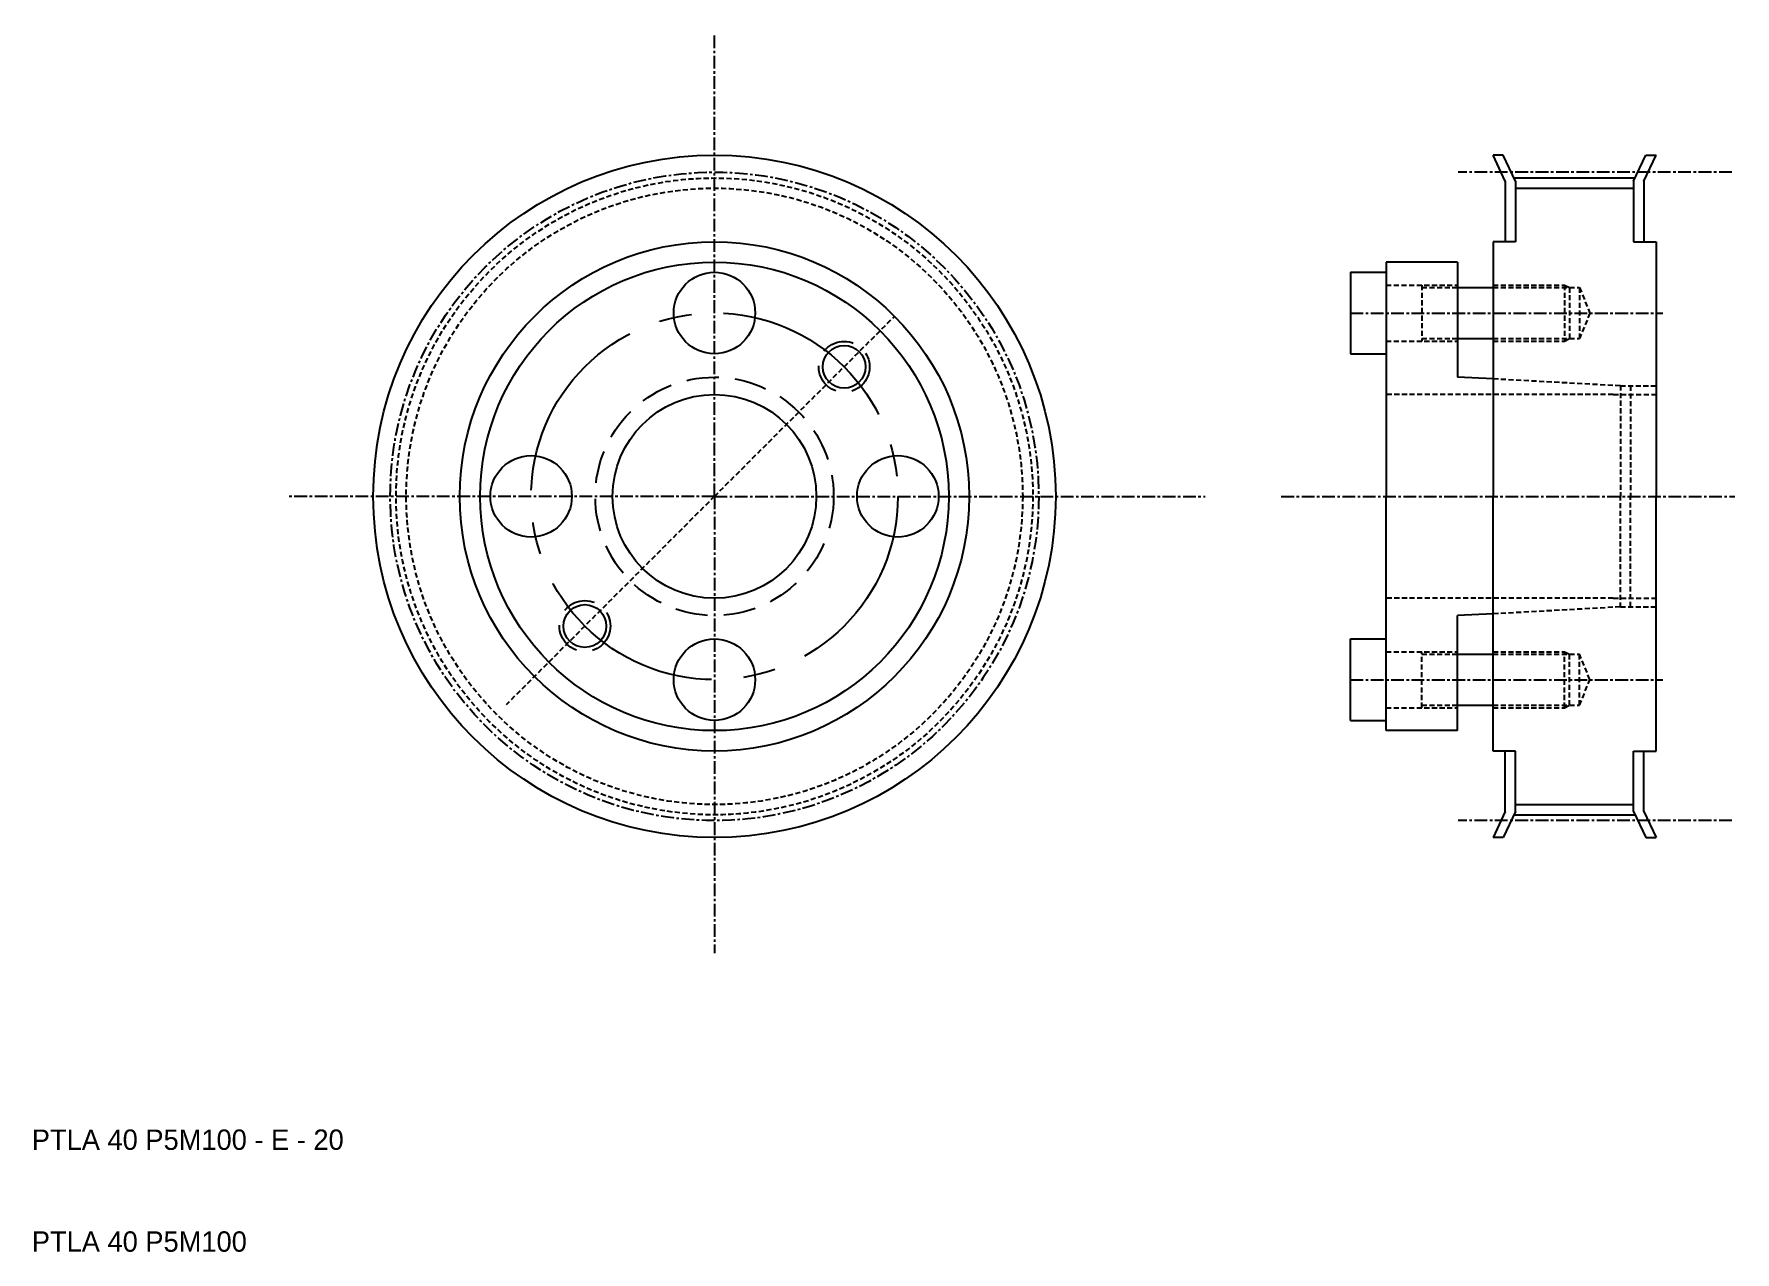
# Model space of a CAD drawing. Extents: x -215 to -48, y 882 to 1002.
import ezdxf

# ---------------------------------------------------------------- set-up
doc = ezdxf.new("R2010")
doc.units = 0
for name, pattern in [('CENTER', [2, 1.25, -0.25, 0.25, -0.25]), ('CENTER2', [28.575, 19.05, -3.175, 3.175, -3.175]), ('DASHED', [0.75, 0.5, -0.25]), ('HIDDEN2', [4.7625, 3.175, -1.5875])]:
    doc.linetypes.add(name, pattern=pattern)
doc.layers.get('0').update_dxf_attribs({"linetype": 'CONTINUOUS'})
doc.layers.add('CENTER', color=1, linetype='CENTER')

msp = doc.modelspace()

# ---------------------------------------------------------------- linework, layer by layer
at = {"color": 7, "linetype": 'CONTINUOUS'}
for p, q in [((-70.95, 990.03), (-71.95, 990.03)), ((-70.75, 987.47), (-71.95, 990.03)), ((-69.75, 987.47), (-70.95, 990.03)), ((-58.15, 987.47), (-56.95, 990.03)), ((-57.15, 987.47), (-55.95, 990.03)), ((-56.95, 990.03), (-55.95, 990.03)), ((-70.75, 987.47), (-70.75, 981.53)), ((-69.9, 987.79), (-58, 987.79)), ((-69.75, 987.47), (-69.75, 981.53)), ((-58.15, 987.47), (-58.15, 981.53)), ((-57.15, 987.47), (-57.15, 981.53)), ((-69.75, 986.79), (-58.15, 986.79)), ((-69.75, 981.53), (-71.95, 981.53)), ((-71.95, 981.53), (-71.95, 956.53)), ((-58.15, 981.53), (-57.15, 981.53)), ((-57.65, 981.53), (-55.95, 981.53)), ((-55.95, 981.53), (-55.95, 956.53)), ((-82.45, 979.53), (-82.45, 956.53)), ((-75.45, 979.53), (-82.45, 979.53)), ((-75.45, 979.53), (-75.45, 968.23)), ((-85.95, 978.53), (-82.45, 978.53)), ((-85.95, 978.53), (-85.95, 970.53)), ((-82.45, 978.53), (-82.45, 970.53)), ((-75.45, 977.03), (-71.95, 977.03)), ((-75.45, 972.03), (-71.95, 972.03)), ((-85.95, 970.53), (-82.45, 970.53)), ((-71.94, 968.06), (-75.45, 968.23)), ((-82.45, 933.53), (-82.45, 956.53)), ((-71.95, 931.53), (-71.95, 956.53)), ((-55.95, 931.53), (-55.95, 956.53)), ((-71.94, 944.99), (-75.45, 944.83)), ((-75.45, 933.53), (-75.45, 944.83)), ((-85.95, 934.53), (-85.95, 942.53)), ((-85.95, 942.53), (-82.45, 942.53)), ((-82.45, 934.53), (-82.45, 942.53)), ((-75.45, 941.03), (-71.95, 941.03)), ((-75.45, 936.03), (-71.95, 936.03)), ((-85.95, 934.53), (-82.45, 934.53)), ((-75.45, 933.53), (-82.45, 933.53)), ((-69.75, 931.53), (-71.95, 931.53)), ((-70.75, 925.58), (-70.75, 931.53)), ((-69.75, 925.58), (-69.75, 931.53)), ((-58.15, 925.58), (-58.15, 931.53)), ((-58.15, 931.53), (-57.15, 931.53)), ((-57.65, 931.53), (-55.95, 931.53)), ((-57.15, 925.58), (-57.15, 931.53)), ((-70.75, 925.58), (-71.95, 923.03)), ((-69.75, 925.58), (-70.95, 923.03)), ((-69.9, 925.27), (-58, 925.27)), ((-69.75, 926.27), (-58.15, 926.27)), ((-58.15, 925.58), (-56.95, 923.03)), ((-57.15, 925.58), (-55.95, 923.03)), ((-70.95, 923.03), (-71.95, 923.03)), ((-56.95, 923.03), (-55.95, 923.03))]:
    msp.add_line(p, q, dxfattribs=at)
at = {"color": 3, "linetype": 'DASHED'}
for p, q in [((-82.45, 977.28), (-75.45, 977.28)), ((-78.95, 977.28), (-78.95, 971.78)), ((-78.95, 977.03), (-75.45, 977.03)), ((-71.95, 977.28), (-64.95, 977.28)), ((-71.95, 977.03), (-63.45, 977.03)), ((-64.95, 977.28), (-64.95, 971.78)), ((-64.95, 977.28), (-64.45, 977.03)), ((-64.45, 977.03), (-64.45, 972.03)), ((-63.45, 977.03), (-63.45, 972.03)), ((-63.45, 977.03), (-62.45, 974.53)), ((-62.45, 974.53), (-63.45, 972.03)), ((-78.95, 972.03), (-75.45, 972.03)), ((-71.95, 972.03), (-63.45, 972.03)), ((-64.95, 971.78), (-64.45, 972.03)), ((-82.45, 971.78), (-75.45, 971.78)), ((-71.95, 971.78), (-64.95, 971.78)), ((-59.45, 967.38), (-71.94, 968.06)), ((-59.45, 967.43), (-59.45, 956.53)), ((-59.45, 967.38), (-55.95, 967.38)), ((-58.45, 967.38), (-58.45, 956.53)), ((-60.15, 966.53), (-82.45, 966.53)), ((-60.15, 966.53), (-55.95, 966.53)), ((-59.45, 945.62), (-59.45, 956.53)), ((-58.45, 945.68), (-58.45, 956.53)), ((-60.15, 946.53), (-82.45, 946.53)), ((-59.45, 945.68), (-71.94, 944.99)), ((-60.15, 946.53), (-55.95, 946.53)), ((-59.45, 945.68), (-55.95, 945.68)), ((-82.45, 941.28), (-75.45, 941.28)), ((-78.95, 935.78), (-78.95, 941.28)), ((-78.95, 941.03), (-75.45, 941.03)), ((-71.95, 941.28), (-64.95, 941.28)), ((-71.95, 941.03), (-63.45, 941.03)), ((-64.95, 935.78), (-64.95, 941.28)), ((-64.95, 941.28), (-64.45, 941.03)), ((-64.45, 936.03), (-64.45, 941.03)), ((-62.45, 938.53), (-63.45, 941.03)), ((-63.45, 936.03), (-63.45, 941.03)), ((-63.45, 936.03), (-62.45, 938.53)), ((-82.45, 935.78), (-75.45, 935.78)), ((-78.95, 936.03), (-75.45, 936.03)), ((-71.95, 936.03), (-63.45, 936.03)), ((-71.95, 935.78), (-64.95, 935.78)), ((-64.95, 935.78), (-64.45, 936.03))]:
    msp.add_line(p, q, dxfattribs=at)
at = {"color": 1, "linetype": 'DASHED'}
for q in [(-130.66, 974.26), (-168.83, 936.08)]:
    msp.add_line((-148.39, 956.53), q, dxfattribs=at)
at = {"color": 7, "linetype": 'CONTINUOUS'}
for centre, radius in [((-148.39, 956.53), 33.5), ((-148.39, 956.53), 25), ((-148.39, 956.53), 23), ((-148.39, 974.53), 4), ((-135.66, 969.25), 2.1), ((-148.39, 956.53), 10), ((-166.39, 956.53), 4), ((-130.39, 956.53), 4), ((-161.11, 943.8), 2.1), ((-148.39, 938.53), 4)]:
    msp.add_circle(centre, radius, dxfattribs=at)
at = {"color": 3, "linetype": 'DASHED'}
for radius in [31.26, 30.26]:
    msp.add_circle((-148.39, 956.53), radius, dxfattribs=at)
at = {"color": 1, "linetype": 'CENTER2'}
msp.add_circle((-148.39, 956.53), 18, dxfattribs=at)
at = {"color": 3, "linetype": 'HIDDEN2'}
for centre, radius in [((-135.66, 969.25), 2.5), ((-148.39, 956.53), 11.7), ((-161.11, 943.8), 2.5)]:
    msp.add_circle(centre, radius, dxfattribs=at)
at = {"layer": 'CENTER', "color": 1, "linetype": 'CENTER'}
for p, q in [((-148.39, 956.53), (-148.39, 1001.93)), ((-48.52, 988.36), (-75.37, 988.36)), ((-85.95, 974.53), (-55.27, 974.53)), ((-148.39, 956.53), (-190.21, 956.53)), ((-148.39, 956.53), (-100.2, 956.53)), ((-148.39, 956.53), (-148.39, 911.67)), ((-92.74, 956.53), (-48.2, 956.53)), ((-92.74, 956.53), (-48.2, 956.53)), ((-92.74, 956.53), (-48.2, 956.53)), ((-92.74, 956.53), (-48.2, 956.53)), ((-92.74, 956.53), (-48.2, 956.53)), ((-92.74, 956.53), (-48.2, 956.53)), ((-92.74, 956.53), (-48.2, 956.53)), ((-92.74, 956.53), (-48.2, 956.53)), ((-92.74, 956.53), (-48.2, 956.53)), ((-92.74, 956.53), (-48.2, 956.53)), ((-92.74, 956.53), (-48.2, 956.53)), ((-85.95, 938.53), (-55.27, 938.53)), ((-48.52, 924.7), (-75.37, 924.7))]:
    msp.add_line(p, q, dxfattribs=at)
msp.add_circle((-148.39, 956.53), 31.83, dxfattribs=at)

# ---------------------------------------------------------------- texts
at = {"color": 7, "linetype": 'CONTINUOUS'}
for s, p in [('PTLA 40 P5M100 - E - 20', (-215.41, 892.37)), ('PTLA 40 P5M100', (-215.41, 882.37))]:
    msp.add_text(s, height=2, dxfattribs=at).set_placement(p)

doc.saveas('drawing.dxf')
